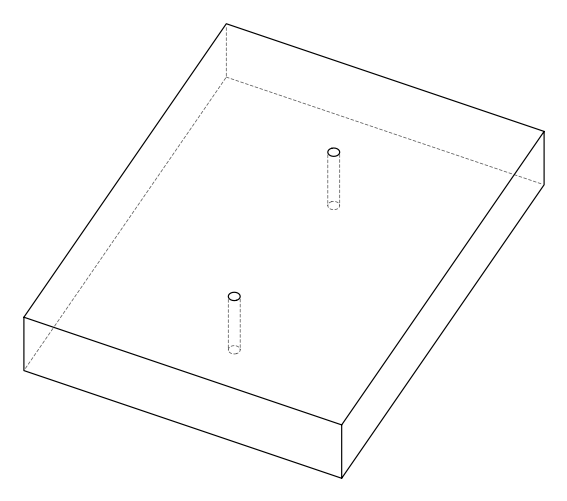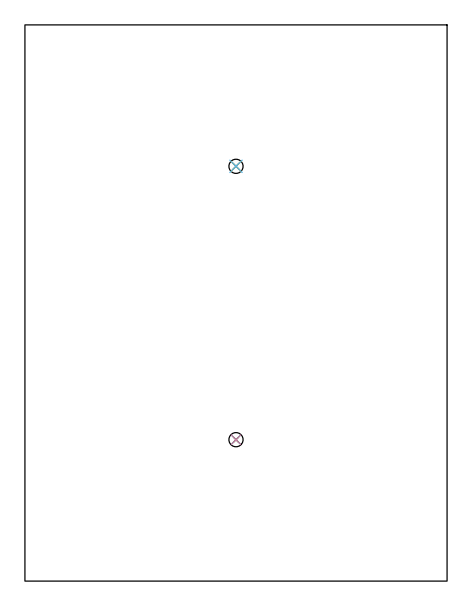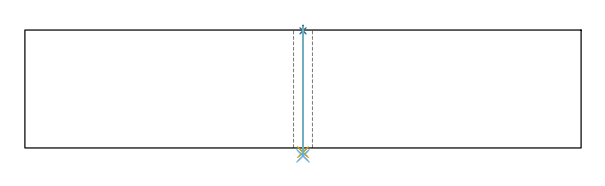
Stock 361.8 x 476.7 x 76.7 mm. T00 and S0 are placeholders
(PLAN: 6 operations, 4 tool changes, 1.4 min)
(1 SPOT_DRILL | STEP1HOLE | NXT0321_9005460120000 | 0.03 min | 3 mm3)
(2 SPOT_DRILL_1 | STEP1HOLE_1 | NXT0321_9005460120000 | 0.03 min | 1 mm3)
(3 DRILL_THROUGH_HOLE_INTO_CENTER | STEP1HOLE | NXT0301_042 | 0.33 min | 2998 mm3)
(4 DRILL_TO_ENLARGE_THROUGH_HOLE | STEP1HOLE | UGT0301_231 | 0.34 min | 5929 mm3)
(5 DRILL_THROUGH_HOLE_INTO_CENTER_1 | STEP1HOLE_1 | NXT0301_042 | 0.33 min | 2997 mm3)
(6 DRILL_TO_ENLARGE_THROUGH_HOLE_1 | STEP1HOLE_1 | UGT0301_231 | 0.34 min | 5927 mm3)
(TOOL NXT0321_9005460120000 | NC Spot Drill, 142deg, 12mm, Carbide, Uncoated | D12 PA142 FL30 Z2)
(TOOL NXT0301_042 | Carbide Drill 7.1mm [860.1-0710-057A1-MM 2214] | D7.1 PA140 FL85 Z2)
(TOOL UGT0301_231 | Twist Drill 12.2 mm | D12.2 PA118 FL97 Z2)
(OP 1 SPOT_DRILL)
G17 G21 G94 G90
T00 M6
G54
G17 G0 G90 X180.9 Y121.2 S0 M3
G43 Z86.7 H0
G94 G81 G98 Z76.175 F250. R79.7
G80
M5
M2
(OP 2 SPOT_DRILL_1)
G17 G21 G94 G90
T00 M6
G54
G17 G0 G90 X180.9 Y355.5 S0 M3
G43 Z86.7 H0
G94 G81 G98 Z76.175 F250. R79.7
G80
M5
M2
(OP 3 DRILL_THROUGH_HOLE_INTO_CENTER)
G17 G21 G94 G90
T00 M6
G54
G17 G0 G90 X180.9 Y121.2 S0 M3
G43 Z86.7 H1
G94 G73 G98 Z-2.792 F250. Q6.624 R78.7
G80
M5
M2
(OP 4 DRILL_TO_ENLARGE_THROUGH_HOLE)
G17 G21 G94 G90
T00 M6
G54
G17 G0 G90 X180.9 Y121.2 S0 M3
G43 Z86.7 H0
G94 G73 G98 Z-5.165 F250. Q11.695 R78.7
G80
M5
M2
(OP 5 DRILL_THROUGH_HOLE_INTO_CENTER_1)
G17 G21 G94 G90
T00 M6
G54
G17 G0 G90 X180.9 Y355.5 S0 M3
G43 Z86.7 H1
G94 G73 G98 Z-2.792 F250. Q6.624 R78.7
G80
M5
M2
(OP 6 DRILL_TO_ENLARGE_THROUGH_HOLE_1)
G17 G21 G94 G90
T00 M6
G54
G17 G0 G90 X180.9 Y355.5 S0 M3
G43 Z86.7 H0
G94 G73 G98 Z-5.165 F250. Q11.695 R78.7
G80
M5
M2
